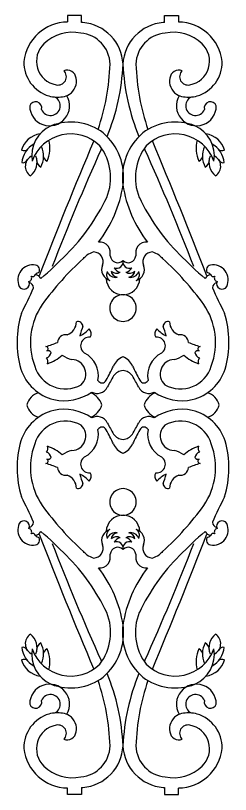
# Model space of a CAD drawing. Extents: x 12262 to 40734, y 30451 to 49613.
# Drawn here: x 24255 to 24501, y 37694 to 38585 of the extents above; entities that cross this region are included whole.
import ezdxf

# ---------------------------------------------------------------- set-up
doc = ezdxf.new("R2010")
doc.units = 0
doc.header["$LTSCALE"] = 0.85
doc.header["$MEASUREMENT"] = 0
doc.layers.get('0').update_dxf_attribs({"linetype": 'CONTINUOUS'})

# ---------------------------------------------------------------- blocks, each defined once
blk = doc.blocks.new('A$C400600C3')
for p, q in [((40.23, 494.77), (31.23, 494.73)), ((31.23, 494.73), (31.23, 490.69)), ((40.23, 490.45), (40.23, 494.77)), ((92.9, 490.45), (92.9, 494.77)), ((92.9, 494.77), (101.9, 494.73)), ((101.9, 494.73), (101.9, 490.69)), ((31.23, 0.04), (31.23, 4.08)), ((40.23, 0), (31.23, 0.04)), ((40.23, 4.32), (40.23, 0)), ((92.9, 4.32), (92.9, 0)), ((92.9, 0), (101.9, 0.04)), ((101.9, 0.04), (101.9, 4.08))]:
    blk.add_line(p, q)
for centre, radius, start, end in [((31.59, 462.38), 28.31, 90.7228, 173.6327), ((34.97, 461.85), 29.08, 78.1252, 79.5845), ((38.9, 462.68), 27.7, 2.3706, 85.7587), ((94.22, 462.68), 27.7, 94.2413, 177.6294), ((98.16, 461.85), 29.08, 100.4155, 101.8748), ((101.54, 462.38), 28.31, 6.3673, 89.2772), ((34.25, 458.45), 25.75, 77.8353, 134.3478), ((38, 463.32), 20.37, 1.655, 85.2725), ((95.13, 463.32), 20.37, 94.7275, 178.345), ((98.88, 458.45), 25.75, 45.6522, 102.1647), ((26.72, 465.79), 15.24, 133.3761, 259.6526), ((106.41, 465.79), 15.24, 280.3474, 46.6239), ((25.7, 465.04), 22.25, 178.7654, 253.6575), ((107.43, 465.04), 22.25, 286.3425, 1.2346), ((-84.97, 468.88), 143.41, 341.0869, 358.0139), ((-67.95, 469.62), 134.66, 337.447, 357.5322), ((201.08, 469.62), 134.66, 182.4678, 202.553), ((218.1, 468.88), 143.41, 181.9861, 198.9131), ((25.23, 455.94), 5.29, 256.2833, 45.9695), ((30.86, 454.08), 6, 9.6273, 108.982), ((102.26, 454.08), 6, 71.018, 170.3727), ((107.89, 455.94), 5.29, 134.0305, 283.7167), ((26.8, 453.13), 10.16, 304.4824, 11.0427), ((106.33, 453.13), 10.16, 168.9573, 235.5176), ((19.85, 437.48), 12.7, 180.6297, 30.2668), ((20.42, 437.49), 6.18, 202.5096, 63.8429), ((24.99, 464.21), 21.26, 254.8396, 278.4521), ((26.79, 453.98), 10.87, 277.0009, 301.9809), ((106.33, 453.98), 10.87, 238.0191, 262.9991), ((113.27, 437.48), 12.7, 149.7332, 359.3703), ((108.13, 464.21), 21.26, 261.5479, 285.1604), ((112.71, 437.49), 6.18, 116.1571, 337.4904), ((10.91, 436.15), 3.93, 344.7356, 162.5052), ((122.22, 436.15), 3.93, 17.4948, 195.2644), ((33.28, 392.35), 34.73, 53.3864, 111.1635), ((99.85, 392.35), 34.73, 68.8365, 126.6136), ((29.45, 405.59), 21.03, 114.4577, 188.8123), ((103.68, 405.59), 21.03, 351.1877, 65.5423), ((15.83, 405.17), 14.57, 98.2329, 163.8111), ((33.31, 393.31), 26.26, 45.2164, 159.8257), ((30.11, 392.14), 36.86, 352.1721, 49.6239), ((103.02, 392.14), 36.86, 130.3761, 187.8279), ((99.81, 393.31), 26.26, 20.1743, 134.7836), ((117.29, 405.17), 14.57, 16.1889, 81.7671), ((17.23, 399.85), 15.2, 119.5891, 174.2181), ((3606.25, -1078.34), 3859.07, 157.23151, 158.60396), ((1.87, 405.47), 14.17, 330.6715, 25.1833), ((0.07, 410.5), 19.93, 335.7083, 14.6979), ((26.06, 391.89), 32.64, 337.2766, 37.9223), ((107.06, 391.89), 32.64, 142.0777, 202.7234), ((-3473.12, -1078.34), 3859.07, 21.39604, 22.76849), ((133.05, 410.5), 19.93, 165.3021, 204.2917), ((131.26, 405.47), 14.17, 154.8167, 209.3285), ((115.89, 399.85), 15.2, 5.7819, 60.4109), ((3.42, 413.48), 4.53, 249.5577, 305.8504), ((11.69, 399.08), 7.32, 114.2289, 236.4314), ((20.18, 406.39), 4.53, 188.3191, 244.6118), ((1344.46, -174.85), 1417.92, 155.65087, 158.91222), ((-67.95, 469.62), 134.66, 333.6005, 333.8938), ((201.08, 469.62), 134.66, 206.1062, 206.3995), ((-1211.34, -174.85), 1417.92, 21.08778, 24.34913), ((112.95, 406.39), 4.53, 295.3882, 351.6809), ((121.44, 399.08), 7.32, 303.5686, 65.7711), ((129.7, 413.48), 4.53, 234.1496, 290.4423), ((2.91, 403.94), 2.68, 252.6033, 341.2461), ((0.6, 401.72), 11.22, 308.8563, 19.7073), ((16.61, 402.95), 5.02, 181.6786, 241.5692), ((116.52, 402.95), 5.02, 298.4308, 358.3214), ((132.52, 401.72), 11.22, 160.2927, 231.1437), ((130.21, 403.94), 2.68, 198.7539, 287.3967), ((-11.49, 399.34), 79.07, 322.1424, 351.1137), ((144.62, 399.34), 79.07, 188.8863, 217.8576), ((-60.22, 434.14), 128.67, 314.9285, 334.7635), ((193.35, 434.14), 128.67, 205.2365, 225.0715), ((51.75, 343.64), 7.21, 40.8213, 96.4467), ((48.42, 343.41), 10.08, 352.6913, 29.3694), ((84.71, 343.41), 10.08, 150.6306, 187.3087), ((81.38, 343.64), 7.21, 83.5533, 139.1787), ((-207.18, 581.15), 336.54, 311.1451, 314.9669), ((-11.49, 399.34), 79.07, 311.9352, 314.0875), ((53.2, 327.29), 18.06, 106.6177, 122.3882), ((47.7, 338.36), 6.25, 340.608, 86.9149), ((63.24, 342.62), 4.84, 185.7793, 313.0654), ((69.89, 342.62), 4.84, 226.9346, 354.2207), ((85.43, 338.36), 6.25, 93.0851, 199.392), ((79.93, 327.29), 18.06, 57.6118, 73.3823), ((144.62, 399.34), 79.07, 225.9125, 228.0648), ((340.31, 581.15), 336.54, 225.0331, 228.8549), ((173.88, 195.45), 196.49, 132.4137, 143.8596), ((62.58, 338.28), 4.04, 247.0995, 11.3758), ((70.55, 338.28), 4.04, 168.6242, 292.9005), ((-40.75, 195.45), 196.49, 36.1404, 47.5863), ((9.18, 326.81), 9.58, 79.4944, 205.4619), ((16.94, 322.77), 9.68, 113.5816, 129.0432), ((10.35, 333.16), 3.11, 330.8053, 79.2866), ((60.11, 333.36), 7.14, 155.8621, 254.8586), ((60.23, 330.17), 4.2, 151.885, 241.8522), ((61.82, 334.07), 5.64, 199.9132, 280.9626), ((63.58, 333.01), 4.52, 188.6951, 261.3416), ((62.39, 336.08), 4.99, 228.8409, 299.3736), ((65.7, 336.91), 5.25, 206.5747, 260.6082), ((67.43, 336.91), 5.25, 279.3918, 333.4253), ((70.74, 336.08), 4.99, 240.6264, 311.1591), ((69.55, 333.01), 4.52, 278.6584, 351.3049), ((71.3, 334.07), 5.64, 259.0374, 340.0868), ((73.02, 333.36), 7.14, 285.1414, 24.1379), ((72.9, 330.17), 4.2, 298.1478, 28.115), ((122.78, 333.16), 3.11, 100.7134, 209.1947), ((116.19, 322.77), 9.68, 50.9568, 66.4184), ((123.95, 326.81), 9.58, 334.5381, 100.5056), ((6.1, 328.16), 2.34, 283.1866, 27.0247), ((9.14, 330.69), 1.75, 236.7151, 346.8624), ((9.89, 325.42), 4.93, 27.8117, 79.0052), ((66.54, 328.13), 10.7, 182.6877, 270.1338), ((66.59, 328.13), 10.7, 269.8662, 357.3123), ((123.23, 325.42), 4.93, 100.9948, 152.1883), ((123.99, 330.69), 1.75, 193.1376, 303.2849), ((127.03, 328.16), 2.34, 152.9753, 256.8134), ((3.5, 324.44), 3.45, 210.4826, 24.8973), ((-226.11, 425.87), 257.69, 332.2171, 336.1944), ((5.77, 321.55), 3.9, 4.5201, 73.9644), ((127.36, 321.55), 3.9, 106.0356, 175.4799), ((359.24, 425.87), 257.69, 203.8056, 207.7829), ((129.62, 324.44), 3.45, 155.1027, 329.5174), ((66.54, 308.98), 8.45, 89.8305, 270.1695), ((66.59, 308.98), 8.45, 269.8305, 90.1695), ((49.98, 287.13), 42.37, 145.1655, 200.7807), ((83.15, 287.13), 42.37, 339.2193, 34.8345), ((61.07, 287.36), 61.99, 162.7452, 196.0739), ((72.05, 287.36), 61.99, 343.9261, 17.2548), ((27.84, 300.4), 9.06, 290.5276, 358.8154), ((37.87, 297.18), 3.19, 4.8006, 107.8531), ((93.64, 277.76), 56.15, 159.4828, 165.9798), ((95.25, 297.18), 3.19, 72.1469, 175.1994), ((39.49, 277.76), 56.15, 14.0202, 20.5172), ((105.29, 300.4), 9.06, 181.1846, 249.4724), ((29.89, 287.02), 5.01, 77.0865, 178.129), ((29.76, 310.18), 21.03, 296.5449, 316.5409), ((42.29, 292.75), 4.03, 324.5282, 47.3404), ((90.83, 292.75), 4.03, 132.6596, 215.4718), ((103.37, 310.18), 21.03, 223.4591, 243.4551), ((103.23, 287.02), 5.01, 1.871, 102.9135), ((-8.62, 366.85), 86.42, 287.6092, 292.8106), ((45.04, 284.95), 5.49, 84.3961, 237.3929), ((88.09, 284.95), 5.49, 302.6071, 95.6039), ((141.75, 366.85), 86.42, 247.1894, 252.3908), ((17.47, 283.04), 1.43, 296.4012, 87.7356), ((115.66, 283.04), 1.43, 92.2644, 243.5988), ((15.82, 281.97), 5.12, 293.0399, 346.8634), ((15.63, 275.06), 3.11, 332.7871, 45.054), ((18.78, 279.36), 2.49, 35.4782, 105.8007), ((10.45, 298.37), 25.99, 287.8084, 312.1864), ((36.07, 289), 12.82, 230.4108, 260.7374), ((34.77, 265.95), 16.13, 349.3805, 63.0494), ((70.8, 267.66), 11.21, 112.2384, 156.7945), ((62.32, 267.66), 11.21, 23.2055, 67.7616), ((98.35, 265.95), 16.13, 116.9506, 190.6195), ((97.06, 289), 12.82, 279.2626, 309.5892), ((122.68, 298.37), 25.99, 227.8136, 252.1916), ((114.34, 279.36), 2.49, 74.1993, 144.5218), ((117.3, 281.97), 5.12, 193.1366, 246.9601), ((117.49, 275.06), 3.11, 134.946, 207.2129), ((33.57, 267.06), 9.3, 312.3266, 87.3116), ((99.56, 267.06), 9.3, 92.6884, 227.6734), ((29.59, 279.52), 29.59, 198.3534, 256.0385), ((29.87, 277.93), 20.36, 196.6657, 299.3144), ((-130.4, 365.37), 212.49, 331.2587, 333.9559), ((67.86, 259.99), 9.43, 97.8898, 141.2526), ((65.27, 259.99), 9.43, 38.7474, 82.1102), ((263.53, 365.37), 212.49, 206.0441, 208.7413), ((103.26, 277.93), 20.36, 240.6856, 343.3343), ((103.54, 279.52), 29.59, 283.9615, 341.6466), ((53.22, 264.3), 2.91, 207.0172, 337.6055), ((7553.29, -3904.11), 8575.01, 150.902544, 150.957096), ((-7420.17, -3904.11), 8575.01, 29.042904, 29.097456), ((79.91, 264.3), 2.91, 202.3945, 332.9828), ((50.11, 261.86), 7.14, 240.8231, 334.167), ((83.01, 261.86), 7.14, 205.833, 299.1769), ((16.01, 244.72), 10.99, 107.3616, 165.9388), ((28.96, 281.19), 31.08, 257.9068, 304.6651), ((42.32, 244.72), 10.99, 14.0612, 71.184), ((90.8, 244.72), 10.99, 108.816, 165.9388), ((104.17, 281.19), 31.08, 235.3349, 282.0932), ((117.12, 244.72), 10.99, 14.0612, 72.6384), ((29.59, 215.25), 29.59, 103.9615, 161.6466), ((16.01, 250.05), 10.99, 194.0612, 252.6384), ((28.96, 213.58), 31.08, 55.3349, 102.0932), ((42.32, 250.05), 10.99, 288.816, 345.9388), ((90.8, 250.05), 10.99, 194.0612, 251.184), ((104.17, 213.58), 31.08, 77.9068, 124.6651), ((103.54, 215.25), 29.59, 18.3534, 76.0385), ((117.12, 250.05), 10.99, 287.3616, 345.9388), ((50.11, 232.91), 7.14, 25.833, 119.1769), ((83.01, 232.91), 7.14, 60.8231, 154.167), ((29.87, 216.84), 20.36, 60.6856, 163.3343), ((33.57, 227.71), 9.3, 272.6884, 47.6734), ((53.22, 230.47), 2.91, 22.3945, 152.9828), ((7553.29, 4398.88), 8575.01, 209.042904, 209.097456), ((-7420.17, 4398.88), 8575.01, 330.902544, 330.957096), ((79.91, 230.47), 2.91, 27.0172, 157.6055), ((99.56, 227.71), 9.3, 132.3266, 267.3116), ((103.26, 216.84), 20.36, 16.6657, 119.3144), ((34.77, 228.82), 16.13, 296.9506, 10.6195), ((-130.4, 129.4), 212.49, 26.0441, 28.7413), ((67.86, 234.78), 9.43, 218.7474, 262.1102), ((65.27, 234.78), 9.43, 277.8898, 321.2526), ((263.53, 129.4), 212.49, 151.2587, 153.9559), ((98.35, 228.82), 16.13, 169.3805, 243.0494), ((61.07, 207.41), 61.99, 163.9261, 197.2548), ((49.98, 207.64), 42.37, 159.2193, 214.8345), ((70.8, 227.11), 11.21, 203.2055, 247.7616), ((62.32, 227.11), 11.21, 292.2384, 336.7945), ((83.15, 207.64), 42.37, 325.1655, 20.7807), ((72.05, 207.41), 61.99, 342.7452, 16.0739), ((15.63, 219.71), 3.11, 314.946, 27.2129), ((10.45, 196.4), 25.99, 47.8136, 72.1916), ((36.07, 205.77), 12.82, 99.2626, 129.5892), ((97.06, 205.77), 12.82, 50.4108, 80.7374), ((122.68, 196.4), 25.99, 107.8084, 132.1864), ((117.49, 219.71), 3.11, 152.7871, 225.054), ((17.47, 211.73), 1.43, 272.2644, 63.5988), ((15.82, 212.8), 5.12, 13.1366, 66.9601), ((18.78, 215.41), 2.49, 254.1993, 324.5218), ((45.04, 209.82), 5.49, 122.6071, 275.6039), ((88.09, 209.82), 5.49, 264.3961, 57.3929), ((117.3, 212.8), 5.12, 113.0399, 166.8634), ((114.34, 215.41), 2.49, 215.4782, 285.8007), ((115.66, 211.73), 1.43, 116.4012, 267.7356), ((-8.62, 127.92), 86.42, 67.1894, 72.3908), ((141.75, 127.92), 86.42, 107.6092, 112.8106), ((29.89, 207.75), 5.01, 181.871, 282.9135), ((27.84, 194.37), 9.06, 1.1846, 69.4724), ((29.76, 184.59), 21.03, 43.4591, 63.4551), ((93.64, 217.01), 56.15, 194.0202, 200.5172), ((42.29, 202.02), 4.03, 312.6596, 35.4718), ((90.83, 202.02), 4.03, 144.5282, 227.3404), ((103.37, 184.59), 21.03, 116.5449, 136.5409), ((39.49, 217.01), 56.15, 339.4828, 345.9798), ((105.29, 194.37), 9.06, 110.5276, 178.8154), ((103.23, 207.75), 5.01, 257.0865, 358.129), ((37.87, 197.59), 3.19, 252.1469, 355.1994), ((66.54, 185.79), 8.45, 89.8305, 270.1695), ((66.59, 185.79), 8.45, 269.8305, 90.1695), ((95.25, 197.59), 3.19, 184.8006, 287.8531), ((-226.11, 68.9), 257.69, 23.8056, 27.7829), ((359.24, 68.9), 257.69, 152.2171, 156.1944), ((173.88, 299.32), 196.49, 216.1404, 227.5863), ((-40.75, 299.32), 196.49, 312.4137, 323.8596), ((3.5, 170.33), 3.45, 335.1027, 149.5174), ((66.54, 166.64), 10.7, 89.8662, 177.3123), ((66.59, 166.64), 10.7, 2.6877, 90.1338), ((129.62, 170.33), 3.45, 30.4826, 204.8973), ((9.18, 167.96), 9.58, 154.5381, 280.5056), ((6.1, 166.61), 2.34, 332.9753, 76.8134), ((5.77, 173.22), 3.9, 286.0356, 355.4799), ((60.11, 161.41), 7.14, 105.1414, 204.1379), ((60.23, 164.6), 4.2, 118.1478, 208.115), ((72.9, 164.6), 4.2, 331.885, 61.8522), ((73.02, 161.41), 7.14, 335.8621, 74.8586), ((123.95, 167.96), 9.58, 259.4944, 25.4619), ((127.36, 173.22), 3.9, 184.5201, 253.9644), ((127.03, 166.61), 2.34, 103.1866, 207.0247), ((9.14, 164.08), 1.75, 13.1376, 123.2849), ((9.89, 169.35), 4.93, 280.9948, 332.1883), ((16.94, 172), 9.68, 230.9568, 246.4184), ((3606.25, 1573.11), 3859.07, 201.39604, 202.76849), ((-207.18, -86.38), 336.54, 45.0331, 48.8549), ((61.82, 160.7), 5.64, 79.0374, 160.0868), ((63.58, 161.76), 4.52, 98.6584, 171.3049), ((62.39, 158.69), 4.99, 60.6264, 131.1591), ((70.74, 158.69), 4.99, 48.8409, 119.3736), ((71.3, 160.7), 5.64, 19.9132, 100.9626), ((69.55, 161.76), 4.52, 8.6951, 81.3416), ((-3473.12, 1573.11), 3859.07, 337.23151, 338.60396), ((340.31, -86.38), 336.54, 131.1451, 134.9669), ((123.23, 169.35), 4.93, 207.8117, 259.0052), ((116.19, 172), 9.68, 293.5816, 309.0432), ((123.99, 164.08), 1.75, 56.7151, 166.8624), ((10.35, 161.61), 3.11, 280.7134, 29.1947), ((1344.46, 669.62), 1417.92, 201.08778, 204.34913), ((47.7, 156.41), 6.25, 273.0851, 19.392), ((65.7, 157.86), 5.25, 99.3918, 153.4253), ((62.58, 156.49), 4.04, 348.6242, 112.9005), ((70.55, 156.49), 4.04, 67.0995, 191.3758), ((67.43, 157.86), 5.25, 26.5747, 80.6082), ((85.43, 156.41), 6.25, 160.608, 266.9149), ((-1211.34, 669.62), 1417.92, 335.65087, 338.91222), ((122.78, 161.61), 3.11, 150.8053, 259.2866), ((-11.49, 95.43), 79.07, 45.9125, 48.0648), ((63.24, 152.15), 4.84, 46.9346, 174.2207), ((69.89, 152.15), 4.84, 5.7793, 133.0654), ((144.62, 95.43), 79.07, 131.9352, 134.0875), ((-60.22, 60.63), 128.67, 25.2365, 45.0715), ((53.2, 167.48), 18.06, 237.6118, 253.3823), ((48.42, 151.36), 10.08, 330.6306, 7.3087), ((84.71, 151.36), 10.08, 172.6913, 209.3694), ((193.35, 60.63), 128.67, 134.9285, 154.7635), ((79.93, 167.48), 18.06, 286.6177, 302.3882), ((51.75, 151.13), 7.21, 263.5533, 319.1787), ((-11.49, 95.43), 79.07, 8.8863, 37.8576), ((144.62, 95.43), 79.07, 142.1424, 171.1137), ((81.38, 151.13), 7.21, 220.8213, 276.4467), ((26.06, 102.88), 32.64, 322.0777, 22.7234), ((107.06, 102.88), 32.64, 157.2766, 217.9223), ((30.11, 102.63), 36.86, 310.3761, 7.8279), ((103.02, 102.63), 36.86, 172.1721, 229.6239), ((11.69, 95.69), 7.32, 123.5686, 245.7711), ((0.6, 93.05), 11.22, 340.2927, 51.1437), ((132.52, 93.05), 11.22, 128.8563, 199.7073), ((121.44, 95.69), 7.32, 294.2289, 56.4314), ((16.61, 91.82), 5.02, 118.4308, 178.3214), ((1.87, 89.3), 14.17, 334.8167, 29.3285), ((131.26, 89.3), 14.17, 150.6715, 205.1833), ((116.52, 91.82), 5.02, 1.6786, 61.5692), ((2.91, 90.83), 2.68, 18.7539, 107.3967), ((17.23, 94.92), 15.2, 185.7819, 240.4109), ((29.45, 89.18), 21.03, 171.1877, 245.5423), ((33.31, 101.46), 26.26, 200.1743, 314.7836), ((20.18, 88.38), 4.53, 115.3882, 171.6809), ((0.07, 84.27), 19.93, 345.3021, 24.2917), ((99.81, 101.46), 26.26, 225.2164, 339.8257), ((103.68, 89.18), 21.03, 294.4577, 8.8123), ((133.05, 84.27), 19.93, 155.7083, 194.6979), ((112.95, 88.38), 4.53, 8.3191, 64.6118), ((115.89, 94.92), 15.2, 299.5891, 354.2181), ((130.21, 90.83), 2.68, 72.6033, 161.2461), ((3.42, 81.29), 4.53, 54.1496, 110.4423), ((15.83, 89.6), 14.57, 196.1889, 261.7671), ((-67.95, 25.15), 134.66, 26.1062, 26.3995), ((201.08, 25.15), 134.66, 153.6005, 153.8938), ((117.29, 89.6), 14.57, 278.2329, 343.8111), ((129.7, 81.29), 4.53, 69.5577, 125.8504), ((33.28, 102.42), 34.73, 248.8365, 306.6136), ((-67.95, 25.15), 134.66, 2.4678, 22.553), ((201.08, 25.15), 134.66, 157.447, 177.5322), ((99.85, 102.42), 34.73, 233.3864, 291.1635), ((19.85, 57.29), 12.7, 329.7332, 179.3703), ((-84.97, 25.89), 143.41, 1.9861, 18.9131), ((218.1, 25.89), 143.41, 161.0869, 178.0139), ((113.27, 57.29), 12.7, 0.6297, 210.2668), ((10.91, 58.62), 3.93, 197.4948, 15.2644), ((20.42, 57.28), 6.18, 296.1571, 157.4904), ((112.71, 57.28), 6.18, 22.5096, 243.8429), ((122.22, 58.62), 3.93, 164.7356, 342.5052), ((25.7, 29.73), 22.25, 106.3425, 181.2346), ((24.99, 30.56), 21.26, 81.5479, 105.1604), ((26.79, 40.79), 10.87, 58.0191, 82.9991), ((26.8, 41.64), 10.16, 348.9573, 55.5176), ((106.33, 41.64), 10.16, 124.4824, 191.0427), ((106.33, 40.79), 10.87, 97.0009, 121.9809), ((108.13, 30.56), 21.26, 74.8396, 98.4521), ((107.43, 29.73), 22.25, 358.7654, 73.6575), ((26.72, 28.98), 15.24, 100.3474, 226.6239), ((25.23, 38.83), 5.29, 314.0305, 103.7167), ((30.86, 40.69), 6, 251.018, 350.3727), ((102.26, 40.69), 6, 189.6273, 288.982), ((107.89, 38.83), 5.29, 76.2833, 225.9695), ((106.41, 28.98), 15.24, 313.3761, 79.6526), ((38, 31.45), 20.37, 274.7275, 358.345), ((38.9, 32.09), 27.7, 274.2413, 357.6294), ((94.22, 32.09), 27.7, 182.3706, 265.7587), ((95.13, 31.45), 20.37, 181.655, 265.2725), ((31.59, 32.39), 28.31, 186.3673, 269.2772), ((101.54, 32.39), 28.31, 270.7228, 353.6327), ((34.25, 36.32), 25.75, 225.6522, 282.1647), ((98.88, 36.32), 25.75, 257.8353, 314.3478), ((34.97, 32.92), 29.08, 280.4155, 281.8748), ((98.16, 32.92), 29.08, 258.1252, 259.5845)]:
    blk.add_arc(centre, radius, start, end)

msp = doc.modelspace()

# ---------------------------------------------------------------- block references
at = {"xscale": 1.8, "yscale": 1.8, "zscale": 1.8}
msp.add_blockref('A$C400600C3', (24257.96, 37693.99), dxfattribs=at)

doc.saveas('drawing.dxf')
